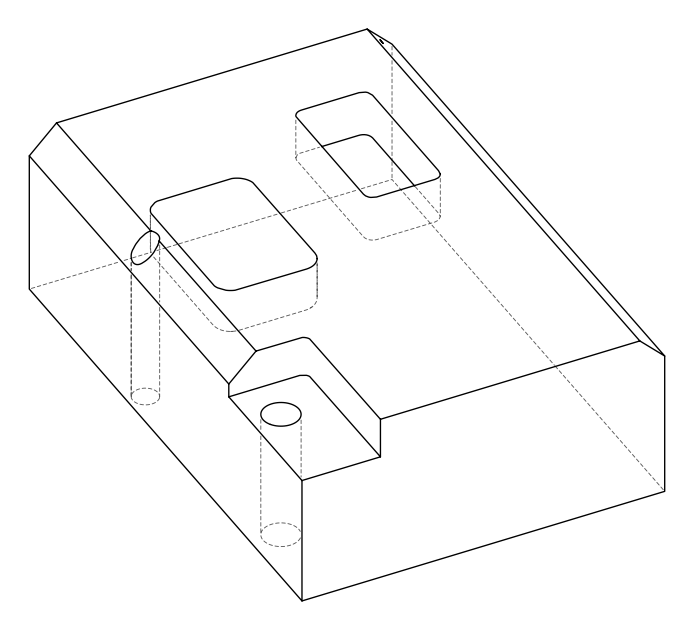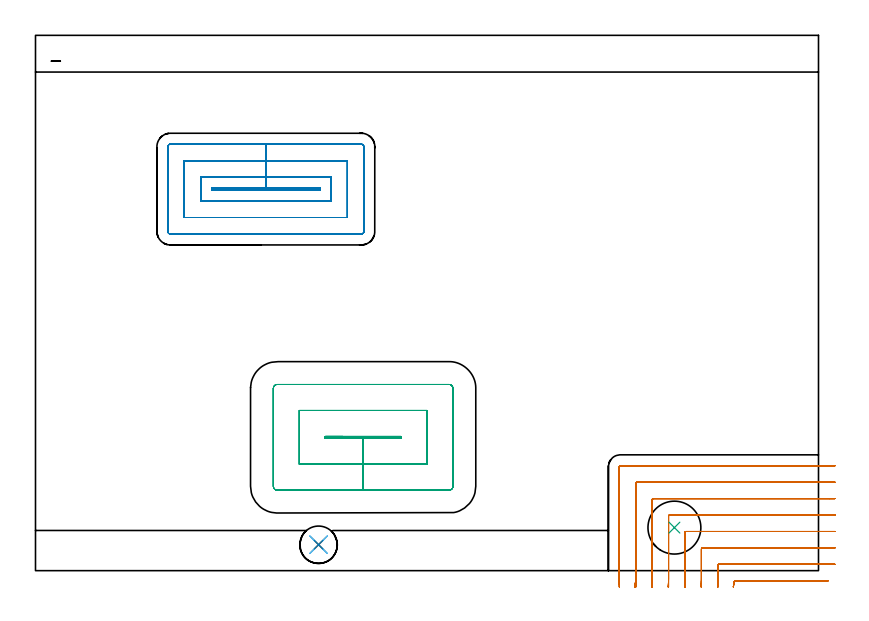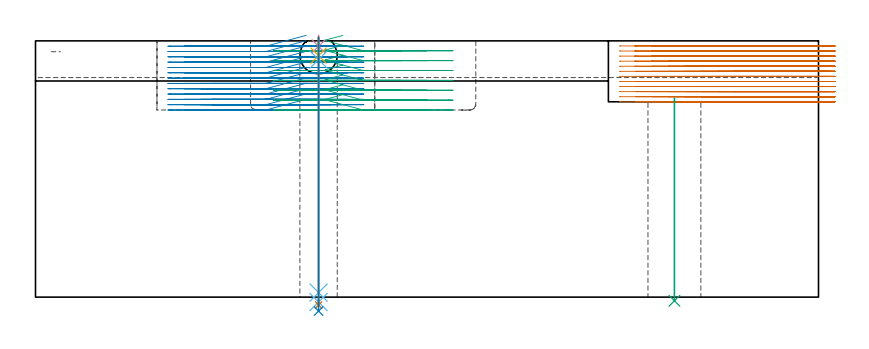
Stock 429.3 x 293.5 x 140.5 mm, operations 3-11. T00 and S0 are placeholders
(PLAN: 11 operations, 8 tool changes, 109.4 min)
(1 AREA_MILL | FG_CHAMFER_SURFACE | UGT0205_001 | 20.08 min | 77737 mm3)
(2 AREA_MILL_1 | FG_CHAMFER_SURFACE_1 | UGT0205_001 | 27.68 min | 86701 mm3)
(3 MILL_CORNER_NOTCH_RECTANGULAR | CORNER_NOTCH_RECTANGULAR | NXT0201_011 | Follow Part, ap 3, ae 75% | 25.8 min | 242081 mm3)
(4 MILL_RECTANGULAR_POCKET | POCKET_RECTANGULAR_STRAIGHT | NXT0201_011 | Follow Part, ap 3, ae 75% | 23.79 min | 275262 mm3)
(5 MILL_RECTANGULAR_POCKET_1 | POCKET_RECTANGULAR_STRAIGHT_1 | NXT0201_007 | Follow Part, ap 6.25, ae 75% | 9.65 min | 380592 mm3)
(6 SPOT_DRILL | STEP1HOLE | NXT0321_9005460120000 | 0.05 min | 30 mm3)
(7 DRILL_BLIND_HOLE_INTO_CENTER | STEP1HOLE | UGT0301_178 | 0.04 min | 66 mm3)
(8 GUN_DRILL_THROUGH_HOLE | STEP1HOLE | UGT0307_001 | 0.62 min | 2536 mm3)
(9 SPADE_DRILL_TO_ENLARGE_THROUGH_HOLE | STEP1HOLE | UGT0306_003 | 0.59 min | 13763 mm3)
(10 DRILL_TO_ENLARGE_THROUGH_HOLE | STEP1HOLE | UGT0301_050 | 0.6 min | 27539 mm3)
(11 INDEXABLE_INSERT_DRILL_THROUGH_HOLE_FROM_SOLID | STEP1HOLE_1 | NXT0302_029 | 0.45 min | 70697 mm3)
(TOOL UGT0205_001 | Chamfer Mill 20 x 3 x 45 deg. | D20 FL50 Z2)
(TOOL NXT0201_011 | ENDMILL 12mm [2P460-1200-NA 1630] | D12 FL38 Z6)
(TOOL NXT0201_007 | ENDMILL 25mm [R216.25-25050GCK54P 1620] | D25 R3 FL54 Z5)
(TOOL NXT0321_9005460120000 | NC Spot Drill, 142deg, 12mm, Carbide, Uncoated | D12 PA142 FL30 Z2)
(TOOL UGT0301_178 | Twist Drill 5.4 mm | D5.4 PA118 FL55 Z2)
(TOOL UGT0307_001 | Gun Drill 5 mm | D5 PA130 FL24 Z1)
(TOOL UGT0306_003 | Spade Drill 12.5mm | D12.5 PA132 FL10 Z2)
(TOOL UGT0301_050 | Twist Drill 20.5 mm | D20.5 PA118 FL145 Z2)
(TOOL NXT0302_029 | Index. Insert Drill 29mm [880-D2900L32-05] | D29 PA176 FL145 Z2)
(OP 3 MILL_CORNER_NOTCH_RECTANGULAR)
G17 G21 G94 G90
T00 M6
G54
G17 G0 G90 X434.698 Y-5.5 S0 M3
G43 Z150.5 H1
Z137.717
G94 G1 X431.698 F250.
X383.674 F500.
G3 X383.088 Y-6. R0.6
G1 X382.588 Y-8.958 F250.
G0 Z150.5
X438.3 Y3.5
Z137.717
G1 X435.3
X374.695 F500.
G3 X374.1 Y2.905 R0.6
G1 Y-4.472
G2 X374.078 Y-6. R54.
G1 X373.994 Y-8.999 F250.
G0 Z150.5
X438.3 Y12.5
Z137.717
G1 X435.3
X365.695 F500.
G3 X365.1 Y11.905 R0.6
G1 Y-4.472
G2 X365.074 Y-6. R45.
G1 X364.972 Y-8.998 F250.
G0 Z150.5
X438.3 Y21.5
Z137.717
G1 X435.3
X356.695 F500.
G3 X356.1 Y20.905 R0.6
G1 Y-4.472
G2 X356.068 Y-6. R36.
G1 X355.94 Y-8.997 F250.
G0 Z150.5
X438.3 Y30.5
Z137.717
G1 X435.3
X347.696 F500.
G3 X347.1 Y29.904 R0.6
G1 Y-4.472
G2 X347.057 Y-6. R27.
G1 X346.887 Y-8.995 F250.
G0 Z150.5
X438.3 Y39.5
Z137.717
G1 X435.3
X338.696 F500.
G3 X338.1 Y38.904 R0.6
G1 Y-4.472
G2 X338.035 Y-6. R18.
G1 X337.78 Y-8.989 F250.
G0 Z150.5
X438.3 Y48.5
Z137.717
G1 X435.3
X329.696 F500.
G3 X329.1 Y47.904 R0.6
G1 Y-4.472
G2 X328.969 Y-6. R9.
G1 X328.46 Y-8.956 F250.
G0 Z150.5
X438.3 Y57.5
Z137.717
G1 X435.3
X320.696 F500.
G3 X320.1 Y56.904 R0.6
G1 Y-4.472
Y-7.472 F250.
G0 Z150.5
X434.698 Y-5.5
Z134.933
G1 X431.698
X383.674 F500.
G3 X383.088 Y-6. R0.6
G1 X382.588 Y-8.958 F250.
G0 Z150.5
X438.3 Y3.5
Z134.933
G1 X435.3
X374.695 F500.
G3 X374.1 Y2.905 R0.6
G1 Y-4.472
G2 X374.078 Y-6. R54.
G1 X373.994 Y-8.999 F250.
G0 Z150.5
X438.3 Y12.5
Z134.933
G1 X435.3
X365.695 F500.
G3 X365.1 Y11.905 R0.6
G1 Y-4.472
G2 X365.074 Y-6. R45.
G1 X364.972 Y-8.998 F250.
G0 Z150.5
X438.3 Y21.5
Z134.933
G1 X435.3
X356.696 F500.
G3 X356.1 Y20.904 R0.6
G1 Y-4.472
G2 X356.068 Y-6. R36.
G1 X355.94 Y-8.997 F250.
G0 Z150.5
X438.3 Y30.5
Z134.933
G1 X435.3
X347.696 F500.
G3 X347.1 Y29.904 R0.6
G1 Y-4.472
G2 X347.057 Y-6. R27.
G1 X346.887 Y-8.995 F250.
G0 Z150.5
X438.3 Y39.5
Z134.933
G1 X435.3
X338.696 F500.
G3 X338.1 Y38.904 R0.6
G1 Y-4.472
G2 X338.035 Y-6. R18.
G1 X337.78 Y-8.989 F250.
G0 Z150.5
X438.3 Y48.5
Z134.933
G1 X435.3
X329.696 F500.
G3 X329.1 Y47.904 R0.6
G1 Y-4.472
G2 X328.969 Y-6. R9.
G1 X328.46 Y-8.956 F250.
G0 Z150.5
X438.3 Y57.5
Z134.933
G1 X435.3
X320.696 F500.
G3 X320.1 Y56.904 R0.6
G1 Y-4.472
Y-7.472 F250.
G0 Z150.5
X434.698 Y-5.5
Z132.15
G1 X431.698
X383.674 F500.
G3 X383.088 Y-6. R0.6
G1 X382.588 Y-8.958 F250.
G0 Z150.5
X438.3 Y3.5
Z132.15
G1 X435.3
X374.695 F500.
G3 X374.1 Y2.905 R0.6
G1 Y-4.472
G2 X374.078 Y-6. R54.
G1 X373.994 Y-8.999 F250.
G0 Z150.5
X438.3 Y12.5
Z132.15
G1 X435.3
X365.695 F500.
G3 X365.1 Y11.905 R0.6
G1 Y-4.472
G2 X365.074 Y-6. R45.
G1 X364.972 Y-8.998 F250.
G0 Z150.5
X438.3 Y21.5
Z132.15
G1 X435.3
X356.696 F500.
G3 X356.1 Y20.904 R0.6
G1 Y-4.472
G2 X356.068 Y-6. R36.
G1 X355.94 Y-8.997 F250.
G0 Z150.5
X438.3 Y30.5
Z132.15
G1 X435.3
X347.696 F500.
G3 X347.1 Y29.904 R0.6
G1 Y-4.472
G2 X347.057 Y-6. R27.
G1 X346.887 Y-8.995 F250.
G0 Z150.5
X438.3 Y39.5
Z132.15
G1 X435.3
X338.696 F500.
G3 X338.1 Y38.904 R0.6
G1 Y-4.472
G2 X338.035 Y-6. R18.
G1 X337.78 Y-8.989 F250.
G0 Z150.5
X438.3 Y48.5
Z132.15
G1 X435.3
X329.696 F500.
G3 X329.1 Y47.904 R0.6
G1 Y-4.472
G2 X328.969 Y-6. R9.
G1 X328.46 Y-8.956 F250.
G0 Z150.5
X438.3 Y57.5
Z132.15
G1 X435.3
X320.696 F500.
G3 X320.1 Y56.904 R0.6
G1 Y-4.472
Y-7.472 F250.
G0 Z150.5
X434.698 Y-5.5
Z129.367
G1 X431.698
X383.674 F500.
G3 X383.088 Y-6. R0.6
G1 X382.588 Y-8.958 F250.
G0 Z150.5
X438.3 Y3.5
Z129.367
G1 X435.3
X374.695 F500.
G3 X374.1 Y2.905 R0.6
G1 Y-4.472
G2 X374.078 Y-6. R54.
G1 X373.994 Y-8.999 F250.
G0 Z150.5
X438.3 Y12.5
Z129.367
G1 X435.3
X365.695 F500.
G3 X365.1 Y11.905 R0.6
G1 Y-4.472
G2 X365.074 Y-6. R45.
G1 X364.972 Y-8.998 F250.
G0 Z150.5
X438.3 Y21.5
Z129.367
G1 X435.3
X356.695 F500.
G3 X356.1 Y20.905 R0.6
G1 Y-4.472
G2 X356.068 Y-6. R36.
G1 X355.94 Y-8.997 F250.
G0 Z150.5
X438.3 Y30.5
Z129.367
G1 X435.3
X347.696 F500.
G3 X347.1 Y29.904 R0.6
G1 Y-4.472
G2 X347.057 Y-6. R27.
G1 X346.887 Y-8.995 F250.
G0 Z150.5
X438.3 Y39.5
Z129.367
G1 X435.3
X338.696 F500.
G3 X338.1 Y38.904 R0.6
G1 Y-4.472
G2 X338.035 Y-6. R18.
G1 X337.78 Y-8.989 F250.
G0 Z150.5
X438.3 Y48.5
Z129.367
G1 X435.3
X329.696 F500.
G3 X329.1 Y47.904 R0.6
G1 Y-4.472
G2 X328.969 Y-6. R9.
G1 X328.46 Y-8.956 F250.
G0 Z150.5
X438.3 Y57.5
Z129.367
G1 X435.3
X320.696 F500.
G3 X320.1 Y56.904 R0.6
G1 Y-4.472
Y-7.472 F250.
G0 Z150.5
X434.698 Y-5.5
Z126.583
G1 X431.698
X383.683 F500.
G3 X383.097 Y-6. R0.6
G1 X382.597 Y-8.958 F250.
G0 Z150.5
X438.3 Y3.5
Z126.583
G1 X435.3
X374.695 F500.
G3 X374.1 Y2.905 R0.6
G1 Y-4.908
G2 X374.089 Y-6. R54.
G1 X374.028 Y-8.999 F250.
G0 Z150.5
X438.3 Y12.5
Z126.583
G1 X435.3
X365.695 F500.
G3 X365.1 Y11.905 R0.6
G1 Y-4.908
G2 X365.087 Y-6. R45.
G1 X365.014 Y-8.999 F250.
G0 Z150.5
X438.3 Y21.5
Z126.583
G1 X435.3
X356.696 F500.
G3 X356.1 Y20.904 R0.6
G1 Y-4.908
G2 X356.083 Y-6. R36.
G1 X355.992 Y-8.999 F250.
G0 Z150.5
X438.3 Y30.5
Z126.583
G1 X435.3
X347.696 F500.
G3 X347.1 Y29.904 R0.6
G1 Y-4.908
G2 X347.078 Y-6. R27.
G1 X346.957 Y-8.998 F250.
G0 Z150.5
X438.3 Y39.5
Z126.583
G1 X435.3
X338.696 F500.
G3 X338.1 Y38.904 R0.6
G1 Y-4.908
G2 X338.067 Y-6. R18.
G1 X337.885 Y-8.994 F250.
G0 Z150.5
X438.3 Y48.5
Z126.583
G1 X435.3
X329.696 F500.
G3 X329.1 Y47.904 R0.6
G1 Y-4.908
G2 X329.034 Y-6. R9.
G1 X328.67 Y-8.978 F250.
G0 Z150.5
X438.3 Y57.5
Z126.583
G1 X435.3
X320.696 F500.
G3 X320.1 Y56.904 R0.6
G1 Y-4.908
Y-7.908 F250.
G0 Z150.5
X434.698 Y-5.5
Z123.8
G1 X431.698
X383.694 F500.
G3 X383.108 Y-6. R0.6
G1 X382.608 Y-8.958 F250.
G0 Z150.5
X438.3 Y3.5
Z123.8
G1 X435.3
X374.695 F500.
G3 X374.1 Y2.905 R0.6
G1 Y-5.964
Y-6.
X374.098 Y-9. F250.
G0 Z150.5
X438.3 Y12.5
Z123.8
G1 X435.3
X365.695 F500.
G3 X365.1 Y11.905 R0.6
G1 Y-5.964
Y-6.
X365.098 Y-9. F250.
G0 Z150.5
X438.3 Y21.5
Z123.8
G1 X435.3
X356.695 F500.
G3 X356.1 Y20.905 R0.6
G1 Y-5.964
Y-6.
X356.097 Y-9. F250.
G0 Z150.5
X438.3 Y30.5
Z123.8
G1 X435.3
X347.696 F500.
G3 X347.1 Y29.904 R0.6
G1 Y-5.964
Y-6.
X347.096 Y-9. F250.
G0 Z150.5
X438.3 Y39.5
Z123.8
G1 X435.3
X338.696 F500.
G3 X338.1 Y38.904 R0.6
G1 Y-5.964
Y-6.
X338.094 Y-9. F250.
G0 Z150.5
X438.3 Y48.5
Z123.8
G1 X435.3
X329.696 F500.
G3 X329.1 Y47.904 R0.6
G1 Y-5.964
Y-6.
X329.088 Y-9. F250.
G0 Z150.5
X438.3 Y57.5
Z123.8
G1 X435.3
X320.696 F500.
G3 X320.1 Y56.904 R0.6
G1 Y-5.964
Y-8.964 F250.
G0 Z150.5
X434.698 Y-5.5
Z121.017
G1 X431.698
X383.695 F500.
G3 X383.108 Y-6. R0.6
G1 X382.608 Y-8.958 F250.
G0 Z150.5
X438.3 Y3.5
Z121.017
G1 X435.3
X374.695 F500.
G3 X374.1 Y2.905 R0.6
G1 Y-6.
Y-9. F250.
G0 Z150.5
X438.3 Y12.5
Z121.017
G1 X435.3
X365.695 F500.
G3 X365.1 Y11.905 R0.6
G1 Y-6.
Y-9. F250.
G0 Z150.5
X438.3 Y21.5
Z121.017
G1 X435.3
X356.695 F500.
G3 X356.1 Y20.904 R0.6
G1 Y-6.
Y-9. F250.
G0 Z150.5
X438.3 Y30.5
Z121.017
G1 X435.3
X347.696 F500.
G3 X347.1 Y29.904 R0.6
G1 Y-6.
Y-9. F250.
G0 Z150.5
X438.3 Y39.5
Z121.017
G1 X435.3
X338.696 F500.
G3 X338.1 Y38.904 R0.6
G1 Y-6.
Y-9. F250.
G0 Z150.5
X438.3 Y48.5
Z121.017
G1 X435.3
X329.696 F500.
G3 X329.1 Y47.904 R0.6
G1 Y-6.
Y-9. F250.
G0 Z150.5
X438.3 Y57.5
Z121.017
G1 X435.3
X320.696 F500.
G3 X320.1 Y56.904 R0.6
G1 Y-6.
Y-9. F250.
G0 Z150.5
X434.698 Y-5.5
Z118.233
G1 X431.698
X383.695 F500.
G3 X383.108 Y-6. R0.6
G1 X382.608 Y-8.958 F250.
G0 Z150.5
X438.3 Y3.5
Z118.233
G1 X435.3
X374.695 F500.
G3 X374.1 Y2.905 R0.6
G1 Y-6.
Y-9. F250.
G0 Z150.5
X438.3 Y12.5
Z118.233
G1 X435.3
X365.695 F500.
G3 X365.1 Y11.905 R0.6
G1 Y-6.
Y-9. F250.
G0 Z150.5
X438.3 Y21.5
Z118.233
G1 X435.3
X356.696 F500.
G3 X356.1 Y20.904 R0.6
G1 Y-6.
Y-9. F250.
G0 Z150.5
X438.3 Y30.5
Z118.233
G1 X435.3
X347.696 F500.
G3 X347.1 Y29.904 R0.6
G1 Y-6.
Y-9. F250.
G0 Z150.5
X438.3 Y39.5
Z118.233
G1 X435.3
X338.696 F500.
G3 X338.1 Y38.904 R0.6
G1 Y-6.
Y-9. F250.
G0 Z150.5
X438.3 Y48.5
Z118.233
G1 X435.3
X329.696 F500.
G3 X329.1 Y47.904 R0.6
G1 Y-6.
Y-9. F250.
G0 Z150.5
X438.3 Y57.5
Z118.233
G1 X435.3
X320.696 F500.
G3 X320.1 Y56.904 R0.6
G1 Y-6.
Y-9. F250.
G0 Z150.5
X434.698 Y-5.5
Z115.45
G1 X431.698
X383.695 F500.
G3 X383.108 Y-6. R0.6
G1 X382.608 Y-8.958 F250.
G0 Z150.5
X438.3 Y3.5
Z115.45
G1 X435.3
X374.695 F500.
G3 X374.1 Y2.905 R0.6
G1 Y-6.
Y-9. F250.
G0 Z150.5
X438.3 Y12.5
Z115.45
G1 X435.3
X365.695 F500.
G3 X365.1 Y11.905 R0.6
G1 Y-6.
Y-9. F250.
G0 Z150.5
X438.3 Y21.5
Z115.45
G1 X435.3
X356.696 F500.
G3 X356.1 Y20.904 R0.6
G1 Y-6.
Y-9. F250.
G0 Z150.5
X438.3 Y30.5
Z115.45
G1 X435.3
X347.696 F500.
G3 X347.1 Y29.904 R0.6
G1 Y-6.
Y-9. F250.
G0 Z150.5
X438.3 Y39.5
Z115.45
G1 X435.3
X338.696 F500.
G3 X338.1 Y38.904 R0.6
G1 Y-6.
Y-9. F250.
G0 Z150.5
X438.3 Y48.5
Z115.45
G1 X435.3
X329.696 F500.
G3 X329.1 Y47.904 R0.6
G1 Y-6.
Y-9. F250.
G0 Z150.5
X438.3 Y57.5
Z115.45
G1 X435.3
X320.696 F500.
G3 X320.1 Y56.904 R0.6
G1 Y-6.
Y-9. F250.
G0 Z150.5
X434.698 Y-5.5
Z112.667
G1 X431.698
X383.695 F500.
G3 X383.108 Y-6. R0.6
G1 X382.608 Y-8.958 F250.
G0 Z150.5
X438.3 Y3.5
Z112.667
G1 X435.3
X374.695 F500.
G3 X374.1 Y2.905 R0.6
G1 Y-6.
Y-9. F250.
G0 Z150.5
X438.3 Y12.5
Z112.667
G1 X435.3
X365.695 F500.
G3 X365.1 Y11.905 R0.6
G1 Y-6.
Y-9. F250.
G0 Z150.5
X438.3 Y21.5
Z112.667
G1 X435.3
X356.696 F500.
G3 X356.1 Y20.904 R0.6
G1 Y-6.
Y-9. F250.
G0 Z150.5
X438.3 Y30.5
Z112.667
G1 X435.3
X347.696 F500.
G3 X347.1 Y29.904 R0.6
G1 Y-6.
Y-9. F250.
G0 Z150.5
X438.3 Y39.5
Z112.667
G1 X435.3
X338.696 F500.
G3 X338.1 Y38.904 R0.6
G1 Y-6.
Y-9. F250.
G0 Z150.5
X438.3 Y48.5
Z112.667
G1 X435.3
X329.696 F500.
G3 X329.1 Y47.904 R0.6
G1 Y-6.
Y-9. F250.
G0 Z150.5
X438.3 Y57.5
Z112.667
G1 X435.3
X320.696 F500.
G3 X320.1 Y56.904 R0.6
G1 Y-6.
Y-9. F250.
G0 Z150.5
X434.698 Y-5.5
Z109.883
G1 X431.698
X383.695 F500.
G3 X383.108 Y-6. R0.6
G1 X382.608 Y-8.958 F250.
G0 Z150.5
X438.3 Y3.5
Z109.883
G1 X435.3
X374.695 F500.
G3 X374.1 Y2.905 R0.6
G1 Y-6.
Y-9. F250.
G0 Z150.5
X438.3 Y12.5
Z109.883
G1 X435.3
X365.695 F500.
G3 X365.1 Y11.905 R0.6
G1 Y-6.
Y-9. F250.
G0 Z150.5
X438.3 Y21.5
Z109.883
G1 X435.3
X356.696 F500.
G3 X356.1 Y20.904 R0.6
G1 Y-6.
Y-9. F250.
G0 Z150.5
X438.3 Y30.5
Z109.883
G1 X435.3
X347.696 F500.
G3 X347.1 Y29.904 R0.6
G1 Y-6.
Y-9. F250.
G0 Z150.5
X438.3 Y39.5
Z109.883
G1 X435.3
X338.696 F500.
G3 X338.1 Y38.904 R0.6
G1 Y-6.
Y-9. F250.
G0 Z150.5
X438.3 Y48.5
Z109.883
G1 X435.3
X329.696 F500.
G3 X329.1 Y47.904 R0.6
G1 Y-6.
Y-9. F250.
G0 Z150.5
X438.3 Y57.5
Z109.883
G1 X435.3
X320.696 F500.
G3 X320.1 Y56.904 R0.6
G1 Y-6.
Y-9. F250.
G0 Z150.5
X434.698 Y-5.5
Z107.1
G1 X431.698
X383.695 F500.
G3 X383.108 Y-6. R0.6
G1 X382.608 Y-8.958 F250.
G0 Z150.5
X438.3 Y3.5
Z107.1
G1 X435.3
X374.695 F500.
G3 X374.1 Y2.905 R0.6
G1 Y-6.
Y-9. F250.
G0 Z150.5
X438.3 Y12.5
Z107.1
G1 X435.3
X365.695 F500.
G3 X365.1 Y11.905 R0.6
G1 Y-6.
Y-9. F250.
G0 Z150.5
X438.3 Y21.5
Z107.1
G1 X435.3
X356.696 F500.
G3 X356.1 Y20.904 R0.6
G1 Y-6.
Y-9. F250.
G0 Z150.5
X438.3 Y30.5
Z107.1
G1 X435.3
X347.696 F500.
G3 X347.1 Y29.904 R0.6
G1 Y-6.
Y-9. F250.
G0 Z150.5
X438.3 Y39.5
Z107.1
G1 X435.3
X338.696 F500.
G3 X338.1 Y38.904 R0.6
G1 Y-6.
Y-9. F250.
G0 Z150.5
X438.3 Y48.5
Z107.1
G1 X435.3
X329.696 F500.
G3 X329.1 Y47.904 R0.6
G1 Y-6.
Y-9. F250.
G0 Z150.5
X438.3 Y57.5
Z107.1
G1 X435.3
X320.696 F500.
G3 X320.1 Y56.904 R0.6
G1 Y-6.
Y-9. F250.
G0 Z150.5
M5
M2
(OP 4 MILL_RECTANGULAR_POCKET)
G17 G21 G94 G90
T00 M6
G54
G17 G0 G90 X148.376 Y209.8 S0 M3
G43 Z150.5 H1
Z143.5
G94 G1 X126.3 Z137.585 F250.
X96.6 F500.
Y208.6
X156.
Y209.8
X126.3
Y215.8
X90.6
Y202.6
X162.
Y215.8
X126.3
Y224.8
X81.6
Y193.6
X171.
Y224.8
X126.3
Y233.8
X73.9
G3 X72.6 Y232.5 R1.3
G1 Y185.9
G3 X73.9 Y184.6 R1.3
G1 X178.7
G3 X180. Y185.9 R1.3
G1 Y232.5
G3 X178.7 Y233.8 R1.3
G1 X126.3
X125.3
G0 X148.376 Y209.8 Z140.585
G1 X126.3 Z134.669 F250.
X96.6 F500.
Y208.6
X156.
Y209.8
X126.3
Y215.8
X90.6
Y202.6
X162.
Y215.8
X126.3
Y224.8
X81.6
Y193.6
X171.
Y224.8
X126.3
Y233.8
X73.9
G3 X72.6 Y232.5 R1.3
G1 Y185.9
G3 X73.9 Y184.6 R1.3
G1 X178.7
G3 X180. Y185.9 R1.3
G1 Y232.5
G3 X178.7 Y233.8 R1.3
G1 X126.3
X125.3
G0 X148.376 Y209.8 Z137.669
G1 X126.3 Z131.754 F250.
X96.6 F500.
Y208.6
X156.
Y209.8
X126.3
Y215.8
X90.6
Y202.6
X162.
Y215.8
X126.3
Y224.8
X81.6
Y193.6
X171.
Y224.8
X126.3
Y233.8
X73.9
G3 X72.6 Y232.5 R1.3
G1 Y185.9
G3 X73.9 Y184.6 R1.3
G1 X178.7
G3 X180. Y185.9 R1.3
G1 Y232.5
G3 X178.7 Y233.8 R1.3
G1 X126.3
X125.3
G0 X148.376 Y209.8 Z134.754
G1 X126.3 Z128.838 F250.
X96.6 F500.
Y208.6
X156.
Y209.8
X126.3
Y215.8
X90.6
Y202.6
X162.
Y215.8
X126.3
Y224.8
X81.6
Y193.6
X171.
Y224.8
X126.3
Y233.8
X73.9
G3 X72.6 Y232.5 R1.3
G1 Y185.9
G3 X73.9 Y184.6 R1.3
G1 X178.7
G3 X180. Y185.9 R1.3
G1 Y232.5
G3 X178.7 Y233.8 R1.3
G1 X126.3
X125.3
G0 X148.376 Y209.8 Z131.838
G1 X126.3 Z125.923 F250.
X96.6 F500.
Y208.6
X156.
Y209.8
X126.3
Y215.8
X90.6
Y202.6
X162.
Y215.8
X126.3
Y224.8
X81.6
Y193.6
X171.
Y224.8
X126.3
Y233.8
X73.9
G3 X72.6 Y232.5 R1.3
G1 Y185.9
G3 X73.9 Y184.6 R1.3
G1 X178.7
G3 X180. Y185.9 R1.3
G1 Y232.5
G3 X178.7 Y233.8 R1.3
G1 X126.3
X125.3
G0 X148.376 Y209.8 Z128.923
G1 X126.3 Z123.008 F250.
X96.6 F500.
Y208.6
X156.
Y209.8
X126.3
Y215.8
X90.6
Y202.6
X162.
Y215.8
X126.3
Y224.8
X81.6
Y193.6
X171.
Y224.8
X126.3
Y233.8
X73.9
G3 X72.6 Y232.5 R1.3
G1 Y185.9
G3 X73.9 Y184.6 R1.3
G1 X178.7
G3 X180. Y185.9 R1.3
G1 Y232.5
G3 X178.7 Y233.8 R1.3
G1 X126.3
X125.3
G0 X148.376 Y209.8 Z126.008
G1 X126.3 Z120.092 F250.
X96.6 F500.
Y208.6
X156.
Y209.8
X126.3
Y215.8
X90.6
Y202.6
X162.
Y215.8
X126.3
Y224.8
X81.6
Y193.6
X171.
Y224.8
X126.3
Y233.8
X73.9
G3 X72.6 Y232.5 R1.3
G1 Y185.9
G3 X73.9 Y184.6 R1.3
G1 X178.7
G3 X180. Y185.9 R1.3
G1 Y232.5
G3 X178.7 Y233.8 R1.3
G1 X126.3
X125.3
G0 X148.376 Y209.8 Z123.092
G1 X126.3 Z117.177 F250.
X96.6 F500.
Y208.6
X156.
Y209.8
X126.3
Y215.8
X90.6
Y202.6
X162.
Y215.8
X126.3
Y224.8
X81.6
Y193.6
X171.
Y224.8
X126.3
Y233.8
X73.9
G3 X72.6 Y232.5 R1.3
G1 Y185.9
G3 X73.9 Y184.6 R1.3
G1 X178.7
G3 X180. Y185.9 R1.3
G1 Y232.5
G3 X178.7 Y233.8 R1.3
G1 X126.3
X125.3
G0 X148.376 Y209.8 Z120.177
G1 X126.3 Z114.262 F250.
X96.6 F500.
Y208.6
X156.
Y209.8
X126.3
Y215.8
X90.6
Y202.6
X162.
Y215.8
X126.3
Y224.8
X81.6
Y193.6
X171.
Y224.8
X126.3
Y233.8
X73.9
G3 X72.6 Y232.5 R1.3
G1 Y185.9
G3 X73.9 Y184.6 R1.3
G1 X178.7
G3 X180. Y185.9 R1.3
G1 Y232.5
G3 X178.7 Y233.8 R1.3
G1 X126.3
X125.3
G0 X148.376 Y209.8 Z117.262
G1 X126.3 Z111.346 F250.
X96.6 F500.
Y208.6
X156.
Y209.8
X126.3
Y215.8
X90.6
Y202.6
X162.
Y215.8
X126.3
Y224.8
X81.6
Y193.6
X171.
Y224.8
X126.3
Y233.8
X73.9
G3 X72.6 Y232.5 R1.3
G1 Y185.9
G3 X73.9 Y184.6 R1.3
G1 X178.7
G3 X180. Y185.9 R1.3
G1 Y232.5
G3 X178.7 Y233.8 R1.3
G1 X126.3
X125.3
G0 X148.376 Y209.8 Z114.346
G1 X126.3 Z108.431 F250.
X96.6 F500.
Y208.6
X156.
Y209.8
X126.3
Y215.8
X90.6
Y202.6
X162.
Y215.8
X126.3
Y224.8
X81.6
Y193.6
X171.
Y224.8
X126.3
Y233.8
X73.9
G3 X72.6 Y232.5 R1.3
G1 Y185.9
G3 X73.9 Y184.6 R1.3
G1 X178.7
G3 X180. Y185.9 R1.3
G1 Y232.5
G3 X178.7 Y233.8 R1.3
G1 X126.3
X125.3
G0 X148.376 Y209.8 Z111.431
G1 X126.3 Z105.515 F250.
X96.6 F500.
Y208.6
X156.
Y209.8
X126.3
Y215.8
X90.6
Y202.6
X162.
Y215.8
X126.3
Y224.8
X81.6
Y193.6
X171.
Y224.8
X126.3
Y233.8
X73.9
G3 X72.6 Y232.5 R1.3
G1 Y185.9
G3 X73.9 Y184.6 R1.3
G1 X178.7
G3 X180. Y185.9 R1.3
G1 Y232.5
G3 X178.7 Y233.8 R1.3
G1 X126.3
X125.3
G0 X148.376 Y209.8 Z108.515
G1 X126.3 Z102.6 F250.
X96.6 F500.
Y208.6
X156.
Y209.8
X126.3
Y215.8
X90.6
Y202.6
X162.
Y215.8
X126.3
Y224.8
X81.6
Y193.6
X171.
Y224.8
X126.3
Y233.8
X73.9
G3 X72.6 Y232.5 R1.3
G1 Y185.9
G3 X73.9 Y184.6 R1.3
G1 X178.7
G3 X180. Y185.9 R1.3
G1 Y232.5
G3 X178.7 Y233.8 R1.3
G1 X126.3
X125.3
G0 Z150.5
M5
M2
(OP 5 MILL_RECTANGULAR_POCKET_1)
G17 G21 G94 G90
T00 M6
G54
G17 G0 G90 X168.552 Y73.6 S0 M3
G43 Z150.5 H1
Z143.5
G94 G1 X158.9 Z140.914 F250.
Y72.6 Z140.646
X179.65 Z135.086
X200.4 F500.
Y73.6
X158.9
Y72.6
X179.65
Y58.35
X214.65
Y87.85
X144.65
Y58.35
X179.65
Y44.1
X226.7
G3 X228.9 Y46.3 R2.2
G1 Y99.9
G3 X226.7 Y102.1 R2.2
G1 X132.6
G3 X130.4 Y99.9 R2.2
G1 Y46.3
G3 X132.6 Y44.1 R2.2
G1 X179.65
X180.65
G0 X168.552 Y73.6 Z138.086
G1 X158.9 Z135.499 F250.
Y72.6 Z135.231
X179.65 Z129.671
X200.4 F500.
Y73.6
X158.9
Y72.6
X179.65
Y58.35
X214.65
Y87.85
X144.65
Y58.35
X179.65
Y44.1
X226.7
G3 X228.9 Y46.3 R2.2
G1 Y99.9
G3 X226.7 Y102.1 R2.2
G1 X132.6
G3 X130.4 Y99.9 R2.2
G1 Y46.3
G3 X132.6 Y44.1 R2.2
G1 X179.65
X180.65
G0 X168.552 Y73.6 Z132.671
G1 X158.9 Z130.085 F250.
Y72.6 Z129.817
X179.65 Z124.257
X200.4 F500.
Y73.6
X158.9
Y72.6
X179.65
Y58.35
X214.65
Y87.85
X144.65
Y58.35
X179.65
Y44.1
X226.7
G3 X228.9 Y46.3 R2.2
G1 Y99.9
G3 X226.7 Y102.1 R2.2
G1 X132.6
G3 X130.4 Y99.9 R2.2
G1 Y46.3
G3 X132.6 Y44.1 R2.2
G1 X179.65
X180.65
G0 X168.552 Y73.6 Z127.257
G1 X158.9 Z124.671 F250.
Y72.6 Z124.403
X179.65 Z118.843
X200.4 F500.
Y73.6
X158.9
Y72.6
X179.65
Y58.35
X214.65
Y87.85
X144.65
Y58.35
X179.65
Y44.1
X226.7
G3 X228.9 Y46.3 R2.2
G1 Y99.9
G3 X226.7 Y102.1 R2.2
G1 X132.6
G3 X130.4 Y99.9 R2.2
G1 Y46.3
G3 X132.6 Y44.1 R2.2
G1 X179.65
X180.65
G0 X168.552 Y73.6 Z121.843
G1 X158.9 Z119.256 F250.
Y72.6 Z118.988
X179.65 Z113.429
X200.4 F500.
Y73.6
X158.9
Y72.6
X179.65
Y58.35
X214.65
Y87.85
X144.65
Y58.35
X179.65
Y44.1
X226.7
G3 X228.9 Y46.3 R2.2
G1 Y99.9
G3 X226.7 Y102.1 R2.2
G1 X132.6
G3 X130.4 Y99.9 R2.2
G1 Y46.3
G3 X132.6 Y44.1 R2.2
G1 X179.65
X180.65
G0 X168.552 Y73.6 Z116.429
G1 X158.9 Z113.842 F250.
Y72.6 Z113.574
X179.65 Z108.014
X200.4 F500.
Y73.6
X158.9
Y72.6
X179.65
Y58.35
X214.65
Y87.85
X144.65
Y58.35
X179.65
Y44.1
X226.7
G3 X228.9 Y46.3 R2.2
G1 Y99.9
G3 X226.7 Y102.1 R2.2
G1 X132.6
G3 X130.4 Y99.9 R2.2
G1 Y46.3
G3 X132.6 Y44.1 R2.2
G1 X179.65
X180.65
G0 X168.552 Y73.6 Z111.014
G1 X158.9 Z108.428 F250.
Y72.6 Z108.16
X179.65 Z102.6
X200.4 F500.
Y73.6
X158.9
Y72.6
X179.65
Y58.35
X214.65
Y87.85
X144.65
Y58.35
X179.65
Y44.1
X226.7
G3 X228.9 Y46.3 R2.2
G1 Y99.9
G3 X226.7 Y102.1 R2.2
G1 X132.6
G3 X130.4 Y99.9 R2.2
G1 Y46.3
G3 X132.6 Y44.1 R2.2
G1 X179.65
X180.65
G0 Z150.5
M5
M2
(OP 6 SPOT_DRILL)
G17 G21 G94 G90
T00 M6
G54
G17 G0 G90 X155.2 Y14.2 S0 M3
G43 Z150.5 H0
G94 G81 G98 Z137.5 F250. R143.5
G80
M5
M2
(OP 7 DRILL_BLIND_HOLE_INTO_CENTER)
G17 G21 G94 G90
T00 M6
G54
G17 G0 G90 X155.2 Y14.2 S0 M3
G43 Z150.5 H0
G94 G81 G98 Z132.4 F250. R142.5
G80
M5
M2
(OP 8 GUN_DRILL_THROUGH_HOLE)
G17 G21 G94 G90
T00 M6
G54
G17 G0 G90 X155.2 Y14.2 M8
G43 Z150.5 H0
Z138.822
S716 M3
G94 G1 Z130.236 F125. M26
G4 X.084
Z2.5 F250.
G4 X.084
Z-2.666 F125.
G4 X.084
M5
M9
G0 Z138.822
Z150.5
M2
(OP 9 SPADE_DRILL_TO_ENLARGE_THROUGH_HOLE)
G17 G21 G94 G90
T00 M6
G54
G17 G0 G90 X155.2 Y14.2 S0 M3
G43 Z150.5 H0
G94 G73 G98 Z-4.283 F250. Q12.065 R142.5
G80
M5
M2
(OP 10 DRILL_TO_ENLARGE_THROUGH_HOLE)
G17 G21 G94 G90
T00 M6
G54
G17 G0 G90 X155.2 Y14.2 S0 M3
G43 Z150.5 H0
G94 G73 G98 Z-7.659 F250. Q18.52 R142.5
G80
M5
M2
(OP 11 INDEXABLE_INSERT_DRILL_THROUGH_HOLE_FROM_SOLID)
G17 G21 G94 G90
T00 M6
G54
G17 G0 G90 X350.3 Y23.6 S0 M3
G43 Z150.5 H1
G94 G81 G98 Z-2.006 F250. R109.1
G80
M5
M2
